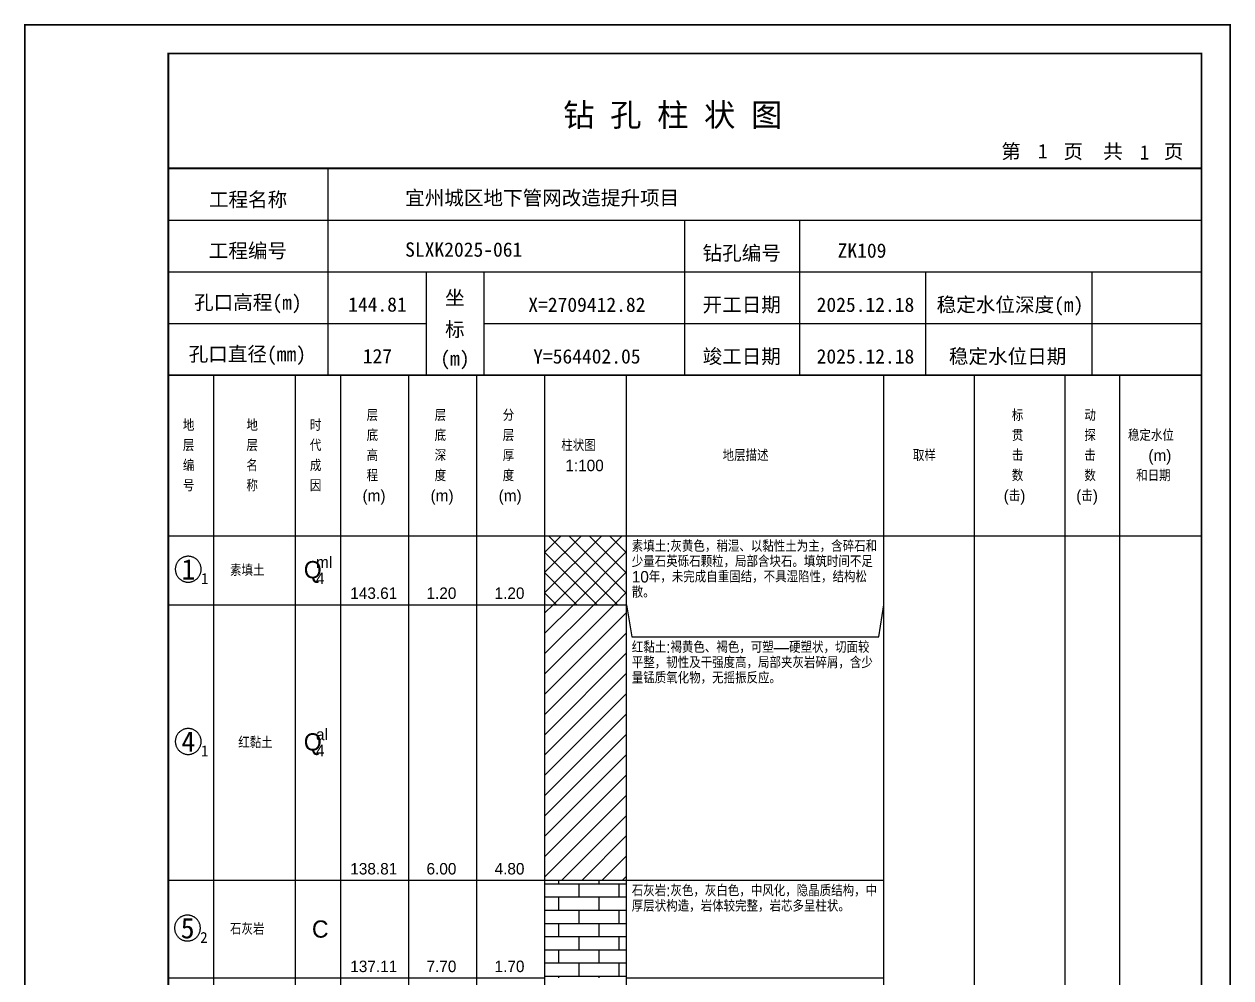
# Model space of a CAD drawing. Header units: millimetres. Extents: x 12489 to 89920, y 4630 to 4927.
# Drawn here: x 58689.3 to 58899.6, y 4760.7 to 4926.8 of the extents above; entities that cross this region are included whole.
import ezdxf
from ezdxf.enums import TextEntityAlignment as Align

# ---------------------------------------------------------------- set-up
doc = ezdxf.new("R2010")
doc.units = ezdxf.units.MM
doc.layers.add('ZZT_TC', color=7, linetype='Continuous')
doc.styles.add('成果图图块', font='', dxfattribs={"height": 2.5})
doc.styles.add('成果图模板', font='')
doc.styles.add('成果图模板标题', font='simhei.ttf')
doc.styles.add('成果图表体', font='Comfont.shx', dxfattribs={"height": 2, "bigfont": 'Hztxt12a.shx'})
doc.styles.get('成果图图块').set_extended_font_data('FangSong_GB2312')
doc.styles.get('成果图模板').set_extended_font_data('FangSong_GB2312')

# ---------------------------------------------------------------- blocks, each defined once
blk = doc.blocks.new('DCBH-1-1-1412', base_point=(0.3, -0.11))
at = {"layer": 'ZZT_TC', "color": 7}
blk.add_polyline3d([(-0.19, 2.31, 0), (-0.3, 2.31, 0), (-0.41, 2.3, 0), (-0.52, 2.29, 0), (-0.63, 2.27, 0), (-0.73, 2.24, 0), (-0.84, 2.21, 0), (-0.95, 2.18, 0), (-1.05, 2.14, 0), (-1.15, 2.09, 0), (-1.25, 2.04, 0), (-1.35, 1.99, 0), (-1.44, 1.93, 0), (-1.53, 1.87, 0), (-1.62, 1.8, 0), (-1.7, 1.73, 0), (-1.78, 1.65, 0), (-1.86, 1.57, 0), (-1.93, 1.49, 0), (-2, 1.4, 0), (-2.06, 1.31, 0), (-2.12, 1.22, 0), (-2.17, 1.12, 0), (-2.22, 1.02, 0), (-2.27, 0.92, 0), (-2.31, 0.82, 0), (-2.34, 0.71, 0), (-2.37, 0.61, 0), (-2.4, 0.5, 0), (-2.41, 0.39, 0), (-2.43, 0.28, 0), (-2.44, 0.17, 0), (-2.44, 0.06, 0), (-2.44, -0.05, 0), (-2.43, -0.16, 0), (-2.41, -0.27, 0), (-2.4, -0.38, 0), (-2.37, -0.49, 0), (-2.34, -0.6, 0), (-2.31, -0.7, 0), (-2.27, -0.8, 0), (-2.22, -0.9, 0), (-2.17, -1, 0), (-2.12, -1.1, 0), (-2.06, -1.19, 0), (-2, -1.28, 0), (-1.93, -1.37, 0), (-1.86, -1.45, 0), (-1.78, -1.53, 0), (-1.7, -1.61, 0), (-1.62, -1.68, 0), (-1.53, -1.75, 0), (-1.44, -1.81, 0), (-1.35, -1.87, 0), (-1.25, -1.93, 0), (-1.15, -1.98, 0), (-1.05, -2.02, 0), (-0.95, -2.06, 0), (-0.84, -2.1, 0), (-0.73, -2.13, 0), (-0.63, -2.15, 0), (-0.52, -2.17, 0), (-0.41, -2.18, 0), (-0.3, -2.19, 0), (-0.19, -2.19, 0), (-0.08, -2.19, 0), (0.03, -2.18, 0), (0.14, -2.17, 0), (0.25, -2.15, 0), (0.36, -2.13, 0), (0.47, -2.1, 0), (0.57, -2.06, 0), (0.67, -2.02, 0), (0.77, -1.98, 0), (0.87, -1.93, 0), (0.97, -1.87, 0), (1.06, -1.81, 0), (1.15, -1.75, 0), (1.24, -1.68, 0), (1.32, -1.61, 0), (1.4, -1.53, 0), (1.48, -1.45, 0), (1.55, -1.37, 0), (1.62, -1.28, 0), (1.68, -1.19, 0), (1.74, -1.1, 0), (1.8, -1, 0), (1.85, -0.9, 0), (1.89, -0.8, 0), (1.93, -0.7, 0), (1.97, -0.6, 0), (2, -0.49, 0), (2.02, -0.38, 0), (2.04, -0.27, 0), (2.05, -0.16, 0), (2.06, -0.05, 0), (2.06, 0.06, 0), (2.06, 0.17, 0), (2.05, 0.28, 0), (2.04, 0.39, 0), (2.02, 0.5, 0), (2, 0.61, 0), (1.97, 0.71, 0), (1.93, 0.82, 0), (1.89, 0.92, 0), (1.85, 1.02, 0), (1.8, 1.12, 0), (1.74, 1.22, 0), (1.68, 1.31, 0), (1.62, 1.4, 0), (1.55, 1.49, 0), (1.48, 1.57, 0), (1.4, 1.65, 0), (1.32, 1.73, 0), (1.24, 1.8, 0), (1.15, 1.87, 0), (1.06, 1.93, 0), (0.97, 1.99, 0), (0.87, 2.04, 0), (0.77, 2.09, 0), (0.67, 2.14, 0), (0.57, 2.18, 0), (0.47, 2.21, 0), (0.36, 2.24, 0), (0.25, 2.27, 0), (0.14, 2.29, 0), (0.03, 2.3, 0), (-0.08, 2.31, 0), (-0.19, 2.31, 0)], dxfattribs=at)
at = {"style": '成果图图块'}
blk.add_text('1', height=3.57, dxfattribs=at).set_placement((-0.16, -1.74), align=Align.CENTER)
blk.add_text('1', height=1.91, dxfattribs=at).set_placement((2.03, -2.53))
blk = doc.blocks.new('DCBH-1-1-1413', base_point=(0.3, -0.11))
at = {"layer": 'ZZT_TC', "color": 7}
blk.add_polyline3d([(-0.19, 2.31, 0), (-0.3, 2.31, 0), (-0.41, 2.3, 0), (-0.52, 2.29, 0), (-0.63, 2.27, 0), (-0.73, 2.24, 0), (-0.84, 2.21, 0), (-0.95, 2.18, 0), (-1.05, 2.14, 0), (-1.15, 2.09, 0), (-1.25, 2.04, 0), (-1.35, 1.99, 0), (-1.44, 1.93, 0), (-1.53, 1.87, 0), (-1.62, 1.8, 0), (-1.7, 1.73, 0), (-1.78, 1.65, 0), (-1.86, 1.57, 0), (-1.93, 1.49, 0), (-2, 1.4, 0), (-2.06, 1.31, 0), (-2.12, 1.22, 0), (-2.17, 1.12, 0), (-2.22, 1.02, 0), (-2.27, 0.92, 0), (-2.31, 0.82, 0), (-2.34, 0.71, 0), (-2.37, 0.61, 0), (-2.4, 0.5, 0), (-2.41, 0.39, 0), (-2.43, 0.28, 0), (-2.44, 0.17, 0), (-2.44, 0.06, 0), (-2.44, -0.05, 0), (-2.43, -0.16, 0), (-2.41, -0.27, 0), (-2.4, -0.38, 0), (-2.37, -0.49, 0), (-2.34, -0.6, 0), (-2.31, -0.7, 0), (-2.27, -0.8, 0), (-2.22, -0.9, 0), (-2.17, -1, 0), (-2.12, -1.1, 0), (-2.06, -1.19, 0), (-2, -1.28, 0), (-1.93, -1.37, 0), (-1.86, -1.45, 0), (-1.78, -1.53, 0), (-1.7, -1.61, 0), (-1.62, -1.68, 0), (-1.53, -1.75, 0), (-1.44, -1.81, 0), (-1.35, -1.87, 0), (-1.25, -1.93, 0), (-1.15, -1.98, 0), (-1.05, -2.02, 0), (-0.95, -2.06, 0), (-0.84, -2.1, 0), (-0.73, -2.13, 0), (-0.63, -2.15, 0), (-0.52, -2.17, 0), (-0.41, -2.18, 0), (-0.3, -2.19, 0), (-0.19, -2.19, 0), (-0.08, -2.19, 0), (0.03, -2.18, 0), (0.14, -2.17, 0), (0.25, -2.15, 0), (0.36, -2.13, 0), (0.47, -2.1, 0), (0.57, -2.06, 0), (0.67, -2.02, 0), (0.77, -1.98, 0), (0.87, -1.93, 0), (0.97, -1.87, 0), (1.06, -1.81, 0), (1.15, -1.75, 0), (1.24, -1.68, 0), (1.32, -1.61, 0), (1.4, -1.53, 0), (1.48, -1.45, 0), (1.55, -1.37, 0), (1.62, -1.28, 0), (1.68, -1.19, 0), (1.74, -1.1, 0), (1.8, -1, 0), (1.85, -0.9, 0), (1.89, -0.8, 0), (1.93, -0.7, 0), (1.97, -0.6, 0), (2, -0.49, 0), (2.02, -0.38, 0), (2.04, -0.27, 0), (2.05, -0.16, 0), (2.06, -0.05, 0), (2.06, 0.06, 0), (2.06, 0.17, 0), (2.05, 0.28, 0), (2.04, 0.39, 0), (2.02, 0.5, 0), (2, 0.61, 0), (1.97, 0.71, 0), (1.93, 0.82, 0), (1.89, 0.92, 0), (1.85, 1.02, 0), (1.8, 1.12, 0), (1.74, 1.22, 0), (1.68, 1.31, 0), (1.62, 1.4, 0), (1.55, 1.49, 0), (1.48, 1.57, 0), (1.4, 1.65, 0), (1.32, 1.73, 0), (1.24, 1.8, 0), (1.15, 1.87, 0), (1.06, 1.93, 0), (0.97, 1.99, 0), (0.87, 2.04, 0), (0.77, 2.09, 0), (0.67, 2.14, 0), (0.57, 2.18, 0), (0.47, 2.21, 0), (0.36, 2.24, 0), (0.25, 2.27, 0), (0.14, 2.29, 0), (0.03, 2.3, 0), (-0.08, 2.31, 0), (-0.19, 2.31, 0)], dxfattribs=at)
at = {"style": '成果图图块'}
blk.add_text('4', height=3.57, dxfattribs=at).set_placement((-0.16, -1.74), align=Align.CENTER)
blk.add_text('1', height=1.91, dxfattribs=at).set_placement((2.03, -2.53))
blk = doc.blocks.new('DCBH-1-1-1414', base_point=(0.43, -0.11))
at = {"layer": 'ZZT_TC', "color": 7}
blk.add_polyline3d([(-0.19, 2.31, 0), (-0.3, 2.31, 0), (-0.41, 2.3, 0), (-0.52, 2.29, 0), (-0.63, 2.27, 0), (-0.73, 2.24, 0), (-0.84, 2.21, 0), (-0.95, 2.18, 0), (-1.05, 2.14, 0), (-1.15, 2.09, 0), (-1.25, 2.04, 0), (-1.35, 1.99, 0), (-1.44, 1.93, 0), (-1.53, 1.87, 0), (-1.62, 1.8, 0), (-1.7, 1.73, 0), (-1.78, 1.65, 0), (-1.86, 1.57, 0), (-1.93, 1.49, 0), (-2, 1.4, 0), (-2.06, 1.31, 0), (-2.12, 1.22, 0), (-2.17, 1.12, 0), (-2.22, 1.02, 0), (-2.27, 0.92, 0), (-2.31, 0.82, 0), (-2.34, 0.71, 0), (-2.37, 0.61, 0), (-2.4, 0.5, 0), (-2.41, 0.39, 0), (-2.43, 0.28, 0), (-2.44, 0.17, 0), (-2.44, 0.06, 0), (-2.44, -0.05, 0), (-2.43, -0.16, 0), (-2.41, -0.27, 0), (-2.4, -0.38, 0), (-2.37, -0.49, 0), (-2.34, -0.6, 0), (-2.31, -0.7, 0), (-2.27, -0.8, 0), (-2.22, -0.9, 0), (-2.17, -1, 0), (-2.12, -1.1, 0), (-2.06, -1.19, 0), (-2, -1.28, 0), (-1.93, -1.37, 0), (-1.86, -1.45, 0), (-1.78, -1.53, 0), (-1.7, -1.61, 0), (-1.62, -1.68, 0), (-1.53, -1.75, 0), (-1.44, -1.81, 0), (-1.35, -1.87, 0), (-1.25, -1.93, 0), (-1.15, -1.98, 0), (-1.05, -2.02, 0), (-0.95, -2.06, 0), (-0.84, -2.1, 0), (-0.73, -2.13, 0), (-0.63, -2.15, 0), (-0.52, -2.17, 0), (-0.41, -2.18, 0), (-0.3, -2.19, 0), (-0.19, -2.19, 0), (-0.08, -2.19, 0), (0.03, -2.18, 0), (0.14, -2.17, 0), (0.25, -2.15, 0), (0.36, -2.13, 0), (0.47, -2.1, 0), (0.57, -2.06, 0), (0.67, -2.02, 0), (0.77, -1.98, 0), (0.87, -1.93, 0), (0.97, -1.87, 0), (1.06, -1.81, 0), (1.15, -1.75, 0), (1.24, -1.68, 0), (1.32, -1.61, 0), (1.4, -1.53, 0), (1.48, -1.45, 0), (1.55, -1.37, 0), (1.62, -1.28, 0), (1.68, -1.19, 0), (1.74, -1.1, 0), (1.8, -1, 0), (1.85, -0.9, 0), (1.89, -0.8, 0), (1.93, -0.7, 0), (1.97, -0.6, 0), (2, -0.49, 0), (2.02, -0.38, 0), (2.04, -0.27, 0), (2.05, -0.16, 0), (2.06, -0.05, 0), (2.06, 0.06, 0), (2.06, 0.17, 0), (2.05, 0.28, 0), (2.04, 0.39, 0), (2.02, 0.5, 0), (2, 0.61, 0), (1.97, 0.71, 0), (1.93, 0.82, 0), (1.89, 0.92, 0), (1.85, 1.02, 0), (1.8, 1.12, 0), (1.74, 1.22, 0), (1.68, 1.31, 0), (1.62, 1.4, 0), (1.55, 1.49, 0), (1.48, 1.57, 0), (1.4, 1.65, 0), (1.32, 1.73, 0), (1.24, 1.8, 0), (1.15, 1.87, 0), (1.06, 1.93, 0), (0.97, 1.99, 0), (0.87, 2.04, 0), (0.77, 2.09, 0), (0.67, 2.14, 0), (0.57, 2.18, 0), (0.47, 2.21, 0), (0.36, 2.24, 0), (0.25, 2.27, 0), (0.14, 2.29, 0), (0.03, 2.3, 0), (-0.08, 2.31, 0), (-0.19, 2.31, 0)], dxfattribs=at)
at = {"style": '成果图图块'}
blk.add_text('5', height=3.57, dxfattribs=at).set_placement((-0.16, -1.74), align=Align.CENTER)
blk.add_text('2', height=1.91, dxfattribs=at).set_placement((2.03, -2.53))
blk = doc.blocks.new('钻孔柱状图路桥昇龙制图梁世成校核莫家里.dwg211', base_point=(25, 236))
for p, q in [((52.82, 236), (52.82, 272)), ((25, 263), (205, 263)), ((115, 236), (115, 263)), ((135, 236), (135, 263)), ((25, 254), (205, 254)), ((70, 236), (70, 254)), ((80, 236), (80, 254)), ((157, 236), (157, 254)), ((185.95, 236), (185.95, 254)), ((25, 245), (70, 245)), ((80, 245), (205, 245))]:
    blk.add_line(p, q)
for points, const_width in [([(0, 0), (210, 0), (210, 297), (0, 297)], 0.25), ([(25, 5), (205, 5), (205, 292), (25, 292)], 0.3)]:
    blk.add_lwpolyline(points, close=True, dxfattribs=dict(const_width=const_width))
at = {"const_width": 0.3}
for points in [[(25, 272), (205, 272)], [(25, 236), (205, 236)]]:
    blk.add_lwpolyline(points, dxfattribs=at)
for s, height, style, p in [('钻 孔 柱 状 图', 4, '成果图模板标题', (93.8, 279.31)), ('第', 2.5, '成果图模板', (170.12, 273.7)), ('页', 2.5, '成果图模板', (180.96, 273.7)), ('共', 2.5, '成果图模板', (187.88, 273.7)), ('页', 2.5, '成果图模板', (198.44, 273.7)), ('工程名称', 2.5, '成果图模板', (32.07, 265.32)), ('宜州城区地下管网改造提升项目', 2.5, '成果图模板', (66.26, 265.61)), ('工程编号', 2.5, '成果图模板', (32.05, 256.41)), ('SLXK2025-061', 2.5, '成果图模板', (66.26, 256.61)), ('钻孔编号', 2.5, '成果图模板', (118.08, 256)), ('ZK109', 2.5, '成果图模板', (141.61, 256.43)), ('孔口高程(m)', 2.5, '成果图模板', (29.48, 247.41)), ('坐', 2.5, '成果图模板', (73.21, 248.24)), ('开工日期', 2.5, '成果图模板', (118.08, 247)), ('稳定水位深度(m)', 2.5, '成果图模板', (158.86, 247)), ('标', 2.5, '成果图模板', (73.21, 242.7)), ('孔口直径(mm)', 2.5, '成果图模板', (28.54, 238.41)), ('(m) ', 2.5, '成果图模板', (72.38, 237.65)), ('竣工日期', 2.5, '成果图模板', (118.08, 238)), ('稳定水位日期', 2.5, '成果图模板', (160.99, 238))]:
    blk.add_text(s, height=height, dxfattribs=dict(style=style)).set_placement(p)
at = {"style": '成果图模板'}
for s, p in [('1', (177.35, 273.74)), ('1', (195.08, 273.53)), ('144.81', (61.43, 247.04)), ('X=2709412.82', (97.92, 247)), ('2025.12.18', (146.46, 247)), ('127', (61.43, 238.04)), ('Y=564402.05', (97.92, 238)), ('2025.12.18', (146.46, 238))]:
    blk.add_text(s, height=2.5, dxfattribs=at).set_placement(p, align=Align.CENTER)

msp = doc.modelspace()

# ---------------------------------------------------------------- hatches: boundary and pattern name
at = {"linetype": 'Continuous'}
h = msp.add_hatch(dxfattribs=at)
h.set_pattern_fill('GKSTT', scale=0.5, style=0, pattern_type=2)
h.set_pattern_definition([(45, (0, 0), (-1.76776695, 1.76776695), []), (135, (0, 0), (-1.76776695, -1.76776695), [])])
h.paths.add_polyline_path([(58780.06, 4825.71), (58794.29, 4825.71), (58794.29, 4837.71), (58780.06, 4837.71)])
h = msp.add_hatch(dxfattribs=at)
h.set_pattern_fill('GKNXT', scale=0.5, style=0, pattern_type=2)
h.set_pattern_definition([(45, (0, 0), (-1.76776695, 1.76776695), [])])
h.paths.add_polyline_path([(58780.06, 4777.71), (58794.29, 4777.71), (58794.29, 4825.71), (58780.06, 4825.71)])
h = msp.add_hatch(dxfattribs=at)
h.set_pattern_fill('GKSHY', scale=0.5, style=0, pattern_type=2)
h.set_pattern_definition([(0, (0, 0), (0, 2.3), []), (90, (0, 0), (-3.5, 2.3), [2.3, -2.3])])
h.paths.add_polyline_path([(58780.06, 4760.71), (58794.29, 4760.71), (58794.29, 4777.71), (58780.06, 4777.71)])

# ---------------------------------------------------------------- linework, layer by layer
at = {"color": 0}
for p, q in [((58714.45, 4837.71), (58722.35, 4837.71)), ((58714.45, 4825.71), (58714.45, 4837.71)), ((58722.35, 4825.71), (58722.35, 4837.71)), ((58714.45, 4825.71), (58722.35, 4825.71)), ((58714.45, 4825.71), (58722.35, 4825.71)), ((58714.45, 4777.71), (58714.45, 4825.71)), ((58722.35, 4777.71), (58722.35, 4825.71)), ((58714.45, 4777.71), (58722.35, 4777.71)), ((58714.45, 4777.71), (58722.35, 4777.71)), ((58714.45, 4760.71), (58714.45, 4777.71)), ((58722.35, 4760.71), (58722.35, 4777.71)), ((58714.45, 4760.71), (58722.35, 4760.71))]:
    msp.add_line(p, q, dxfattribs=at)
for points in [[(58714.45, 4865.71), (58722.35, 4865.71)], [(58714.45, 4837.71), (58714.45, 4865.71)], [(58722.35, 4837.71), (58722.35, 4865.71)], [(58722.35, 4865.71), (58736.58, 4865.71)], [(58722.35, 4837.71), (58722.35, 4865.71)], [(58736.58, 4837.71), (58736.58, 4865.71)], [(58736.58, 4865.71), (58744.49, 4865.71)], [(58736.58, 4837.71), (58736.58, 4865.71)], [(58744.49, 4837.71), (58744.49, 4865.71)], [(58744.49, 4865.71), (58756.35, 4865.71)], [(58744.49, 4837.71), (58744.49, 4865.71)], [(58756.35, 4837.71), (58756.35, 4865.71)], [(58756.35, 4865.71), (58768.2, 4865.71)], [(58756.35, 4837.71), (58756.35, 4865.71)], [(58768.2, 4837.71), (58768.2, 4865.71)], [(58768.2, 4865.71), (58780.06, 4865.71)], [(58768.2, 4837.71), (58768.2, 4865.71)], [(58780.06, 4837.71), (58780.06, 4865.71)], [(58780.06, 4865.71), (58794.29, 4865.71)], [(58780.06, 4837.71), (58780.06, 4865.71)], [(58794.29, 4837.71), (58794.29, 4865.71)], [(58794.29, 4865.71), (58839.11, 4865.71)], [(58794.29, 4837.71), (58794.29, 4865.71)], [(58839.11, 4837.71), (58839.11, 4865.71)], [(58839.11, 4865.71), (58854.92, 4865.71)], [(58839.11, 4837.71), (58839.11, 4865.71)], [(58854.92, 4837.71), (58854.92, 4865.71)], [(58854.92, 4865.71), (58870.73, 4865.71)], [(58854.92, 4837.71), (58854.92, 4865.71)], [(58870.73, 4837.71), (58870.73, 4865.71)], [(58870.73, 4865.71), (58880.22, 4865.71)], [(58870.73, 4837.71), (58870.73, 4865.71)], [(58880.22, 4837.71), (58880.22, 4865.71)], [(58880.22, 4865.71), (58894.45, 4865.71)], [(58880.22, 4837.71), (58880.22, 4865.71)], [(58894.45, 4837.71), (58894.45, 4865.71)], [(58714.45, 4837.71), (58722.35, 4837.71)], [(58714.45, 4643.71), (58714.45, 4837.71)], [(58714.45, 4837.71), (58722.35, 4837.71)], [(58722.35, 4643.71), (58722.35, 4837.71)], [(58722.35, 4837.71), (58736.58, 4837.71)], [(58722.35, 4643.71), (58722.35, 4837.71)], [(58722.35, 4837.71), (58736.58, 4837.71)], [(58722.35, 4837.71), (58736.58, 4837.71)], [(58722.35, 4825.71), (58722.35, 4837.71)], [(58736.58, 4643.71), (58736.58, 4837.71)], [(58736.58, 4825.71), (58736.58, 4837.71)], [(58736.58, 4837.71), (58744.49, 4837.71)], [(58736.58, 4643.71), (58736.58, 4837.71)], [(58736.58, 4837.71), (58744.49, 4837.71)], [(58736.58, 4837.71), (58744.49, 4837.71)], [(58736.58, 4825.71), (58736.58, 4837.71)], [(58744.49, 4643.71), (58744.49, 4837.71)], [(58744.49, 4825.71), (58744.49, 4837.71)], [(58744.49, 4837.71), (58756.35, 4837.71)], [(58744.49, 4643.71), (58744.49, 4837.71)], [(58744.49, 4837.71), (58756.35, 4837.71)], [(58744.49, 4837.71), (58756.35, 4837.71)], [(58744.49, 4825.71), (58744.49, 4837.71)], [(58756.35, 4643.71), (58756.35, 4837.71)], [(58756.35, 4825.71), (58756.35, 4837.71)], [(58756.35, 4837.71), (58768.2, 4837.71)], [(58756.35, 4643.71), (58756.35, 4837.71)], [(58756.35, 4837.71), (58768.2, 4837.71)], [(58756.35, 4837.71), (58768.2, 4837.71)], [(58756.35, 4825.71), (58756.35, 4837.71)], [(58768.2, 4643.71), (58768.2, 4837.71)], [(58768.2, 4825.71), (58768.2, 4837.71)], [(58768.2, 4837.71), (58780.06, 4837.71)], [(58768.2, 4643.71), (58768.2, 4837.71)], [(58768.2, 4837.71), (58780.06, 4837.71)], [(58768.2, 4837.71), (58780.06, 4837.71)], [(58768.2, 4825.71), (58768.2, 4837.71)], [(58780.06, 4643.71), (58780.06, 4837.71)], [(58780.06, 4825.71), (58780.06, 4837.71)], [(58780.06, 4837.71), (58794.29, 4837.71)], [(58780.06, 4643.71), (58780.06, 4837.71)], [(58780.06, 4837.71), (58794.29, 4837.71)], [(58794.29, 4643.71), (58794.29, 4837.71)], [(58794.29, 4837.71), (58839.11, 4837.71)], [(58794.29, 4643.71), (58794.29, 4837.71)], [(58794.29, 4837.71), (58839.11, 4837.71)], [(58794.29, 4825.71), (58794.29, 4837.71)], [(58839.11, 4643.71), (58839.11, 4837.71)], [(58839.11, 4825.71), (58839.11, 4837.71)], [(58839.11, 4837.71), (58854.92, 4837.71)], [(58839.11, 4643.71), (58839.11, 4837.71)], [(58839.11, 4837.71), (58854.92, 4837.71)], [(58854.92, 4643.71), (58854.92, 4837.71)], [(58854.92, 4837.71), (58870.73, 4837.71)], [(58854.92, 4643.71), (58854.92, 4837.71)], [(58854.92, 4837.71), (58870.73, 4837.71)], [(58870.73, 4643.71), (58870.73, 4837.71)], [(58870.73, 4837.71), (58880.22, 4837.71)], [(58870.73, 4643.71), (58870.73, 4837.71)], [(58870.73, 4837.71), (58880.22, 4837.71)], [(58880.22, 4643.71), (58880.22, 4837.71)], [(58880.22, 4837.71), (58894.45, 4837.71)], [(58880.22, 4643.71), (58880.22, 4837.71)], [(58880.22, 4837.71), (58894.45, 4837.71)], [(58894.45, 4643.71), (58894.45, 4837.71)], [(58722.35, 4825.71), (58736.58, 4825.71)], [(58722.35, 4825.71), (58736.58, 4825.71)], [(58722.35, 4777.71), (58722.35, 4825.71)], [(58736.58, 4777.71), (58736.58, 4825.71)], [(58736.58, 4825.71), (58744.49, 4825.71)], [(58736.58, 4825.71), (58744.49, 4825.71)], [(58736.58, 4777.71), (58736.58, 4825.71)], [(58744.49, 4777.71), (58744.49, 4825.71)], [(58744.49, 4825.71), (58756.35, 4825.71)], [(58744.49, 4825.71), (58756.35, 4825.71)], [(58744.49, 4777.71), (58744.49, 4825.71)], [(58756.35, 4777.71), (58756.35, 4825.71)], [(58756.35, 4825.71), (58768.2, 4825.71)], [(58756.35, 4825.71), (58768.2, 4825.71)], [(58756.35, 4777.71), (58756.35, 4825.71)], [(58768.2, 4777.71), (58768.2, 4825.71)], [(58768.2, 4825.71), (58780.06, 4825.71)], [(58768.2, 4825.71), (58780.06, 4825.71)], [(58768.2, 4777.71), (58768.2, 4825.71)], [(58780.06, 4777.71), (58780.06, 4825.71)], [(58794.29, 4825.71), (58795.19, 4820.11)], [(58794.29, 4777.71), (58794.29, 4825.71)], [(58838.22, 4820.11), (58839.11, 4825.71)], [(58839.11, 4777.71), (58839.11, 4825.71)], [(58795.19, 4820.11), (58838.22, 4820.11)], [(58722.35, 4777.71), (58736.58, 4777.71)], [(58722.35, 4777.71), (58736.58, 4777.71)], [(58722.35, 4760.71), (58722.35, 4777.71)], [(58736.58, 4760.71), (58736.58, 4777.71)], [(58736.58, 4777.71), (58744.49, 4777.71)], [(58736.58, 4777.71), (58744.49, 4777.71)], [(58736.58, 4760.71), (58736.58, 4777.71)], [(58744.49, 4760.71), (58744.49, 4777.71)], [(58744.49, 4777.71), (58756.35, 4777.71)], [(58744.49, 4777.71), (58756.35, 4777.71)], [(58744.49, 4760.71), (58744.49, 4777.71)], [(58756.35, 4760.71), (58756.35, 4777.71)], [(58756.35, 4777.71), (58768.2, 4777.71)], [(58756.35, 4777.71), (58768.2, 4777.71)], [(58756.35, 4760.71), (58756.35, 4777.71)], [(58768.2, 4760.71), (58768.2, 4777.71)], [(58768.2, 4777.71), (58780.06, 4777.71)], [(58768.2, 4777.71), (58780.06, 4777.71)], [(58768.2, 4760.71), (58768.2, 4777.71)], [(58780.06, 4760.71), (58780.06, 4777.71)], [(58794.29, 4777.71), (58839.11, 4777.71)], [(58794.29, 4777.71), (58839.11, 4777.71)], [(58794.29, 4760.71), (58794.29, 4777.71)], [(58839.11, 4760.71), (58839.11, 4777.71)], [(58722.35, 4760.71), (58736.58, 4760.71)], [(58736.58, 4760.71), (58744.49, 4760.71)], [(58744.49, 4760.71), (58756.35, 4760.71)], [(58756.35, 4760.71), (58768.2, 4760.71)], [(58768.2, 4760.71), (58780.06, 4760.71)], [(58794.29, 4760.71), (58839.11, 4760.71)]]:
    msp.add_lwpolyline(points, dxfattribs=at)
at = {"color": 7, "flags": 128}
for points in [[(58780.06, 4825.71), (58794.29, 4825.71)], [(58780.06, 4777.71), (58794.29, 4777.71)]]:
    msp.add_lwpolyline(points, dxfattribs=at)

# ---------------------------------------------------------------- block references
for name, p in [('钻孔柱状图路桥昇龙制图梁世成校核莫家里.dwg211', (58714.45, 4865.71)), ('DCBH-1-1-1412', (58718.4, 4831.71)), ('DCBH-1-1-1413', (58718.4, 4801.71)), ('DCBH-1-1-1414', (58718.4, 4769.21))]:
    msp.add_blockref(name, p)

# ---------------------------------------------------------------- texts
at = {"color": 0, "style": '成果图表体'}
for s, height, p in [('层', 2, (58749, 4857.71)), ('层', 2, (58760.85, 4857.71)), ('分', 2, (58772.71, 4857.71)), ('标', 2, (58861.41, 4857.71)), ('动', 2, (58874.05, 4857.71)), ('地', 2, (58716.98, 4855.96)), ('地', 2, (58728.05, 4855.96)), ('时', 2, (58739.11, 4855.96)), ('底', 2, (58749, 4854.21)), ('底', 2, (58760.85, 4854.21)), ('层', 2, (58772.71, 4854.21)), ('贯', 2, (58861.41, 4854.21)), ('探', 2, (58874.05, 4854.21)), ('稳定水位', 2, (58881.65, 4854.21)), ('层', 2, (58716.98, 4852.46)), ('层', 2, (58728.05, 4852.46)), ('代', 2, (58739.11, 4852.46)), ('高', 2, (58749, 4850.71)), ('深', 2, (58760.85, 4850.71)), ('厚', 2, (58772.71, 4850.71)), ('柱状图', 2, (58782.91, 4852.46)), ('地层描述', 2, (58811.02, 4850.71)), ('取样', 2, (58844.18, 4850.71)), ('击', 2, (58861.41, 4850.71)), ('击', 2, (58874.05, 4850.71)), ('(m)', 2, (58885.2, 4850.71)), ('编', 2, (58716.98, 4848.96)), ('名', 2, (58728.05, 4848.96)), ('成', 2, (58739.11, 4848.96)), ('1:100', 2, (58783.62, 4848.96)), ('程', 2, (58749, 4847.21)), ('度', 2, (58760.85, 4847.21)), ('度', 2, (58772.71, 4847.21)), ('数', 2, (58861.41, 4847.21)), ('数', 2, (58874.05, 4847.21)), ('和日期', 2, (58883.07, 4847.21)), ('号', 2, (58716.98, 4845.46)), ('称', 2, (58728.05, 4845.46)), ('因', 2, (58739.11, 4845.46)), ('(m)', 2, (58748.28, 4843.71)), ('(m)', 2, (58760.14, 4843.71)), ('(m)', 2, (58772, 4843.71)), ('(击)', 2, (58859.99, 4843.71)), ('(击)', 2, (58872.63, 4843.71)), ('ml', 2, (58740.18, 4832.11)), ('素填土', 2, (58725.2, 4830.71)), ('Q', 3, (58738.05, 4830.31)), ('4', 2, (58740.18, 4829.31)), ('143.61', 2, (58746.15, 4826.71)), ('1.20', 2, (58759.43, 4826.71)), ('1.20', 2, (58771.29, 4826.71)), ('红黏土', 2, (58726.63, 4800.71)), ('Q', 3, (58738.05, 4800.31)), ('al', 2, (58740.18, 4802.11)), ('4', 2, (58740.18, 4799.31)), ('138.81', 2, (58746.15, 4778.71)), ('6.00', 2, (58759.43, 4778.71)), ('4.80', 2, (58771.29, 4778.71)), ('C', 3, (58739.47, 4767.71)), ('石灰岩', 2, (58725.2, 4768.21)), ('137.11', 2, (58746.15, 4761.71)), ('7.70', 2, (58759.43, 4761.71)), ('1.70', 2, (58771.29, 4761.71))]:
    msp.add_text(s, height=height, dxfattribs=at).set_placement(p)
at = {"color": 0, "char_height": 2, "width": 43.0292, "attachment_point": 1, "line_spacing_factor": 0.8, "style": '成果图表体'}
for s, insert in [('素填土:灰黄色，稍湿、以黏性土为主，含碎石和少量石英砾石颗粒，局部含块石。填筑时间不足10年，未完成自重固结，不具湿陷性，结构松散。', (58795.19, 4836.91)), ('红黏土:褐黄色、褐色，可塑—硬塑状，切面较平整，韧性及干强度高，局部夹灰岩碎屑，含少量锰质氧化物，无摇振反应。', (58795.19, 4819.31)), ('石灰岩:灰色，灰白色，中风化，隐晶质结构，中厚层状构造，岩体较完整，岩芯多呈柱状。', (58795.19, 4776.91))]:
    msp.add_mtext(s, dxfattribs=dict(at, insert=insert))

doc.saveas('drawing.dxf')
